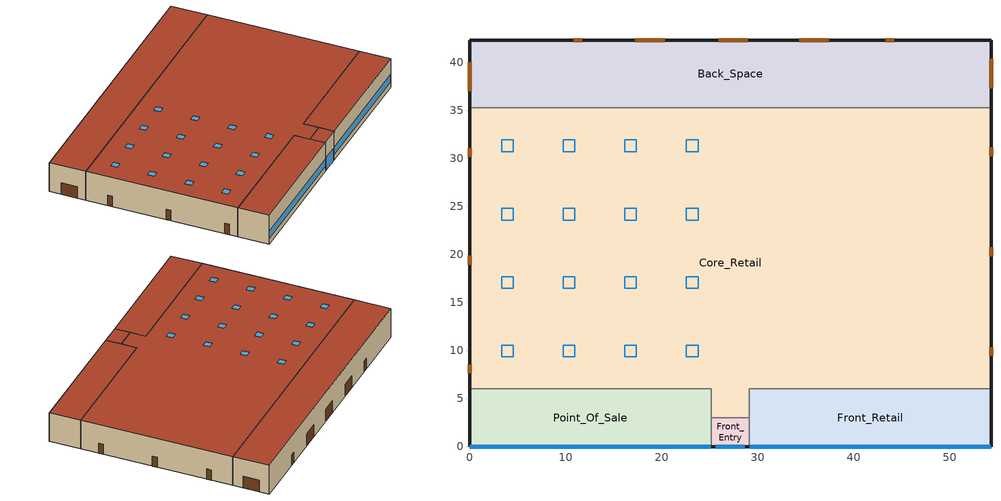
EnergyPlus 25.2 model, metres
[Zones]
Back_Space
 floor ground (Back_Space_Floor_Ffactor): 54.27,35.27 0,35.27 0,42.27 54.27,42.27 z0
 wall outside (nonres_ext_wall_grd): 54.27,35.27 54.27,42.27 0,42.27 0,35.27 z0:6.1
 wall to Core_Retail (int_wall): 0,35.27 54.27,35.27 z0:6.1
 door (Swinging Door_con): 44.21,42.27 43.3,42.27 / 11.75,42.27 10.83,42.27 z0:2.13
 door (Overhead Door_con): 54.27,37.32 54.27,40.36 / 37.36,42.27 34.31,42.27 / 28.98,42.27 25.93,42.27 / 20.31,42.27 17.26,42.27 / 0,40.01 0,36.96 z0:2.44
 roof outside (nonres_roof): 0,35.27 54.27,35.27 54.27,42.27 0,42.27 z6.1
Core_Retail
 floor ground (Core_Retail_Floor_Ffactor): 25.14,3 25.14,6 0,6 0,35.27 54.27,35.27 54.27,6 29.14,6 29.14,3 z0
 wall outside (nonres_ext_wall_grd): 0,35.27 0,6 / 54.27,6 54.27,35.27 z0:6.1
 wall to Front_Retail (int_wall): 29.14,3 29.14,6 54.27,6 z0:6.1
 wall to Point_Of_Sale (int_wall): 0,6 25.14,6 25.14,3 z0:6.1
 wall to Front_Entry (int_wall): 25.14,3 29.14,3 z0:6.1
 door (Swinging Door_con): 0,8.54 0,7.62 / 0,19.84 0,18.93 / 0,31.06 0,30.15 / 54.27,9.44 54.27,10.35 / 54.27,19.81 54.27,20.72 / 54.27,30.23 54.27,31.15 z0:2.13
 roof outside (nonres_roof): 25.14,6 25.14,3 29.14,3 29.14,6 54.27,6 54.27,35.27 0,35.27 0,6 z6.1
 skylight (NonresSkylight_U_0.5_SHGC_0.4): 3.35,31.92 3.35,30.7 4.57,30.7 4.57,31.92 z6.1; 9.75,31.92 9.75,30.7 10.97,30.7 10.97,31.92 z6.1; 16.15,31.92 16.15,30.7 17.37,30.7 17.37,31.92 z6.1; 22.56,31.92 22.56,30.7 23.78,30.7 23.78,31.92 z6.1; 3.35,10.57 3.35,9.35 4.57,9.35 4.57,10.57 z6.1; 9.75,10.57 9.75,9.35 10.97,9.35 10.97,10.57 z6.1; 22.56,10.57 22.56,9.35 23.78,9.35 23.78,10.57 z6.1; 16.15,10.57 16.15,9.35 17.37,9.35 17.37,10.57 z6.1; 9.75,17.68 9.75,16.46 10.97,16.46 10.97,17.68 z6.1; 3.35,17.68 3.35,16.46 4.57,16.46 4.57,17.68 z6.1; 16.15,17.68 16.15,16.46 17.37,16.46 17.37,17.68 z6.1; 22.56,17.68 22.56,16.46 23.78,16.46 23.78,17.68 z6.1; 9.75,24.8 9.75,23.58 10.97,23.58 10.97,24.8 z6.1; 3.35,24.8 3.35,23.58 4.57,23.58 4.57,24.8 z6.1; 16.15,24.8 16.15,23.58 17.37,23.58 17.37,24.8 z6.1; 22.56,24.8 22.56,23.58 23.78,23.58 23.78,24.8 z6.1
Point_Of_Sale
 floor ground (Point_Of_Sale_Floor_Ffactor): 0,0 0,6 25.14,6 25.14,0 z0
 wall outside (nonres_ext_wall_grd): 0,6 0,0 25.14,0 z0:6.1
 wall to Front_Entry (int_wall): 25.14,0 25.14,3 z0:6.1
 window (NonresWindow_U_0.248_SHGC_0.21): 0.05,0 25.09,0 z1.14:2.66
 roof outside (nonres_roof): 0,6 0,0 25.14,0 25.14,6 z6.1
Front_Retail
 floor ground (Front_Retail_Floor_Ffactor): 54.27,0 29.14,0 29.14,6 54.27,6 z0
 wall outside (nonres_ext_wall_grd): 29.14,0 54.27,0 54.27,6 z0:6.1
 wall to Front_Entry (int_wall): 29.14,3 29.14,0 z0:6.1
 window (NonresWindow_U_0.248_SHGC_0.21): 29.19,0 54.22,0 z1.14:2.66
 roof outside (nonres_roof): 29.14,0 54.27,0 54.27,6 29.14,6 z6.1
Front_Entry
 floor ground (Front_Entry_Floor_Ffactor): 25.14,0 25.14,3 29.14,3 29.14,0 z0
 wall outside (nonres_ext_wall_grd): 25.14,0 29.14,0 z0:6.1
 window (NonresWindow_U_0.248_SHGC_0.21): 25.64,0 28.64,0 z0.05:2.66
 roof outside (nonres_roof): 25.14,3 25.14,0 29.14,0 29.14,3 z6.1
[Building]
RetailStandalone: North Axis {deg}=0; Terrain=City; Loads Convergence Tolerance Value {W}=0.04; Temperature Convergence Tolerance Value {deltaC}=0.2; Solar Distribution=FullInteriorAndExterior; Maximum Number of Warmup Days=25; Minimum Number of Warmup Days=6
[Site:Location]
Site:Location=Albuquerque.Intl.Sunport_NM_USA WMO=723650; Latitude {N+ S-}=35.04; Longitude {W- E+}=-106.62; Time Zone Relative to GMT {GMT+/-}=-7; Elevation {m}=1620
[SizingPeriod:DesignDay] Day of Month=21; Dry-Bulb Temperature Range Modifier Type=DefaultMultipliers; Humidity Condition Type=Wetbulb; Barometric Pressure {Pa}=83318; Rain {Yes/No}=No; Snow on ground {Yes/No}=No; Daylight Savings Time Indicator=No
Name | Month | Day Type | Maximum Dry-Bulb Temperature {C} | Daily Dry-Bulb Temperature Range {C} | Wetbulb at Maximum Dry-Bulb {C} | Wind Speed {m/s} design conditions vs. traditional 6.71 m/s (15 mph) | Wind Direction {Degrees; N=0, S=180} | Solar Model Indicator | Clearness {0.0 to 1.1} | Wind Speed {m/s} design conditions vs. traditional 3.35 m/s (7mph) | ASHRAE Clear Sky Optical Depth for Beam Irradiance (taub) | ASHRAE Clear Sky Optical Depth for Diffuse Irradiance (taud)
Albuquerque.Intl.Sunport_NM_USA Ann Htg 99.6% Condns DB | 12 | WinterDesignDay | -7.9 | 0 | -7.9 | 3.2 | 0 | ASHRAEClearSky | 0
Albuquerque.Intl.Sunport_NM_USA Ann Clg .4% Condns DB=>MWB | 7 | SummerDesignDay | 35.1 | 13.5 | 15.7 |  | 220 | ASHRAETau |  | 4.4 | 0.463 | 1.887
[Site:WaterMainsTemperature]
Calculation Method=CORRELATION; Annual average outdoor air temperature {C}=13.6333; Maximum difference in monthly average outdoor air temperatures {C}=23.5
[Site:GroundTemperature:FCfactorMethod]
January Ground Temperature {C}=13.7; February Ground Temperature {C}=7; March Ground Temperature {C}=2.1; April Ground Temperature {C}=2.6; May Ground Temperature {C}=4.3; June Ground Temperature {C}=8.8; July Ground Temperature {C}=13.9; August Ground Temperature {C}=17.8; September Ground Temperature {C}=23.2; October Ground Temperature {C}=25.6; November Ground Temperature {C}=24.1; December Ground Temperature {C}=20.5
[Material:NoMass]
Opaque Door panel_con: MediumRough, 0.475973, 0.9, 0.7, 0.7
Overhead Door_con Panel: MediumRough, 0.568097, 0.9, 0.7, 0.7
Nonres_Roof_Insulation: MediumSmooth, 5.30668, 0.9, 0.7, 0.7
Nonres_Exterior_Wall_Insulation_grd: MediumSmooth, 1.19616, 0.9, 0.7, 0.7
[Construction]
Swinging Door_con: Opaque Door panel_con
Overhead Door_con: Overhead Door_con Panel
InteriorFurnishings: Std Wood 6inch
int_wall: G01 13mm gypsum board, G01 13mm gypsum board
nonres_roof: F13 Built-up roofing, Nonres_Roof_Insulation, F08 Metal surface
nonres_ext_wall_grd: 200mm Normalweight concrete wall, Nonres_Exterior_Wall_Insulation_grd, G01 13mm gypsum board
NonresWindow_U_0.248_SHGC_0.21: Nonres Window Glazing Layer
NonresSkylight_U_0.5_SHGC_0.4: Nonres Skylight Glazing Layer
[Material]
Name | Roughness | Thickness {m} | Conductivity {W/m-K} | Density {kg/m3} | Specific Heat {J/kg-K} | Thermal Absorptance | Solar Absorptance | Visible Absorptance | Absorptance:Thermal | Absorptance:Solar | Absorptance:Visible
Std Wood 6inch | MediumSmooth | 0.15 | 0.12 | 540 | 1210 | 0.9 | 0.7 | 0.7
F08 Metal surface | Smooth | 0.0008 | 45.28 | 7824 | 500
F13 Built-up roofing | Rough | 0.0095 | 0.16 | 1120 | 1460 |  |  |  | 0.9 | 0.77
G01 13mm gypsum board | Smooth | 0.0127 | 0.16 | 800 | 1090 |  |  |  | 0.9 | 0.7 | 0.5
200mm Normalweight concrete wall | MediumRough | 0.2032 | 2.31 | 2322 | 832
[WindowMaterial:SimpleGlazingSystem]
Name | U-Factor {W/m2-K} | Solar Heat Gain Coefficient | Visible Transmittance
Nonres Window Glazing Layer | 1.40821 | 0.21 | 0.29
Nonres Skylight Glazing Layer | 2.83913 | 0.4 | 0.4
[Construction:FfactorGroundFloor] F-Factor {W/m-K}=0.90012
Name | Area {m2} | PerimeterExposed {m}
Back_Space_Floor_Ffactor | 379.89 | 68.27
Core_Retail_Floor_Ffactor | 1600.48 | 58.54
Point_Of_Sale_Floor_Ffactor; Front_Retail_Floor_Ffactor | 150.81 | 31.135
Front_Entry_Floor_Ffactor | 12 | 4
[Generator:PVWatts]
PV_module: PVWatts Version=5; DC System Capacity {W}=14815.5; Module Type=Premium; Array Type=FixedOpenRack; System Losses=0.113; Array Geometry Type=TiltAzimuth; Tilt Angle {deg}=0; Azimuth Angle {deg}=180
[ElectricLoadCenter:Generators]
PV_Generator: Generator 1=PV_module; Generator 1 Rated Electric Power Output {W}=14815.5; Generator 1 Availability Schedule=PV_SCH
[ElectricLoadCenter:Inverter:PVWatts]
PV_Inverter: DC to AC Size Ratio=1.2; Inverter Efficiency=0.96
[ElectricLoadCenter:Distribution]
Generator: Generator List=PV_Generator; Generator Operation Scheme Type=Baseload; Electrical Buss Type=DirectCurrentWithInverter; Inverter=PV_Inverter
[Zone] Type=1; Multiplier=1; Ceiling Height {m}=-9999; Floor Area {m2}=autocalculate; Part of Total Floor Area=Yes
Name | Volume {m3}
Back_Space | 2317.33
Core_Retail | 9762.95
Point_Of_Sale; Front_Retail | 919.941
Front_Entry | 73.2
[InternalMass] Construction=InteriorFurnishings
Name | Zone or ZoneList | Surface Area {m2}
Back_Space_InternalMass_1 | Back_Space | 759.78
Core_Retail_InternalMass_1 | Core_Retail | 3200.97
Point_Of_Sale_InternalMass_1 | Point_Of_Sale | 301.62
Front_Retail_InternalMass_1 | Front_Retail | 301.62
Front_Entry_InternalMass_1 | Front_Entry | 24
[People] Number of People Schedule=BLDG_OCC_SCH; Fraction Radiant=0.3; Sensible Heat Fraction=AUTOCALCULATE; Activity Level Schedule=ACTIVITY_SCH; Enable ASHRAE 55 Comfort Warnings=No; Mean Radiant Temperature Calculation Type=EnclosureAveraged; Work Efficiency Schedule=WORK_EFF_SCH; Clothing Insulation Calculation Method=ClothingInsulationSchedule; Clothing Insulation Schedule=CLOTHING_SCH; Air Velocity Schedule=AIR_VELO_SCH; Thermal Comfort Model 1 Type=FANGER
Name | Zone or ZoneList or Space or SpaceList | Number of People Calculation Method | Floor Area per Person {m2/person} | Number of People
Back_Space | Back_Space | Area/Person | 46.452
Core_Retail | Core_Retail | Area/Person | 6.193
Point_Of_Sale | Point_Of_Sale | Area/Person | 6.193
Front_Retail | Front_Retail | Area/Person | 6.193
Front_Entry | Front_Entry | People |  | 1.938
[Lights] Design Level Calculation Method=Watts/Area; Return Air Fraction=0; Fraction Radiant=0.7; Fraction Visible=0.2; Fraction Replaceable=1; Return Air Fraction Calculated from Plenum Temperature=No
Name | Zone or ZoneList or Space or SpaceList | Schedule | Watts per Zone Floor Area {W/m2}
Back_Space_Lights | Back_Space | ltg_sch_back | 4.24213
Core_Retail_Lights | Core_Retail | ltg_sch_core | 8.69184
Point_Of_Sale_Lights | Point_Of_Sale | ltg_sch_sale | 8.69184
Front_Retail_Lights | Front_Retail | ltg_sch_front | 8.69184
Front_Entry_Lights | Front_Entry | ltg_sch_entry | 6.83078
[ElectricEquipment] Schedule=BLDG_EQUIP_SCH; Design Level Calculation Method=EquipmentLevel; Fraction Latent=0; Fraction Radiant=0.5; Fraction Lost=0
Name | Zone or ZoneList or Space or SpaceList | Design Level {W}
Back_Space_MiscPlug_Equip | Back_Space | 3065.71
Core_Retail_MiscPlug_Equip | Core_Retail | 5169.56
Point_Of_Sale_MiscPlug_Equip | Point_Of_Sale | 3245.43
Front_Retail_MiscPlug_Equip | Front_Retail | 487.1163
[ZoneInfiltration:DesignFlowRate] Temperature Term Coefficient=0; Velocity Squared Term Coefficient=0
Name | Zone or ZoneList | Schedule | Design Flow Rate Calculation Method | Flow per Exterior Surface Area {m3/s-m2} | Constant Term Coefficient | Velocity Term Coefficient | Design Flow Rate {m3/s}
Back_Space_Infiltration | Back_Space | INFIL_SCH_PNNL | Flow/ExteriorWallArea | 0.000569572 | 0 | 0.224
Core_Retail_Infiltration | Core_Retail | INFIL_SCH_PNNL | Flow/ExteriorWallArea | 0.000569572 | 0 | 0.224
Point_Of_Sale_Infiltration | Point_Of_Sale | INFIL_SCH_PNNL | Flow/ExteriorWallArea | 0.000569572 | 0 | 0.224
Front_Retail_Infiltration | Front_Retail | INFIL_SCH_PNNL | Flow/ExteriorWallArea | 0.000569572 | 0 | 0.224
Front_Entry_Infiltration | Front_Entry | INFIL_SCH_PNNL | Flow/ExteriorWallArea | 0.000569572 | 0 | 0.224
Front_Entry_Door_Infiltration | Front_Entry | INFIL_Door_Opening_SCH | Flow/Zone |  | 1 | 0 | 0.937287
[Exterior:Lights] Control Option=AstronomicalClock
Name | Schedule | Design Level {W}
Exterior_Lights_a | Exterior_lighting_schedule_a | 345.82
Exterior_Lights_b | Exterior_lighting_schedule_b_2016 | 2284.89
[WaterHeater:Mixed]
SWHSys1 Water Heater: Tank Volume {m3}=0.151416; Setpoint Temperature Schedule=Hot Water Setpoint Temp Schedule; Deadband Temperature Difference {deltaC}=2; Maximum Temperature Limit {C}=82.2222; Heater Control Type=Cycle; Heater Maximum Capacity {W}=11722.8; Heater Minimum Capacity {W}=0; Heater Fuel Type=NaturalGas; Heater Thermal Efficiency=0.82; Off Cycle Parasitic Fuel Consumption Rate {W}=1860; Off Cycle Parasitic Fuel Type=NaturalGas; Off Cycle Parasitic Heat Fraction to Tank=0; On Cycle Parasitic Fuel Consumption Rate {W}=1860; Ambient Temperature Indicator=Zone; Ambient Temperature Zone=Back_space; Off Cycle Loss Coefficient to Ambient Temperature {W/K}=4.10807; On Cycle Loss Coefficient to Ambient Temperature {W/K}=4.10807; Peak Use Flow Rate {m3/s}=1.89e-05; Use Flow Rate Fraction Schedule=BLDG_SWH_SCH
[HVACTemplate:System:VRF]
VRF_System_1: Gross Rated Total Cooling Capacity {W} (N1)=Autosize; Gross Rated Cooling COP {W/W} (N2)=3.5; Minimum Outdoor Temperature in Cooling Mode {C} (N3)=-5; Maximum Outdoor Temperature in Cooling Mode {C} (N4)=43; Gross Rated Heating Capacity {W} (N5)=Autosize; Rated Heating Capacity Sizing Ratio (N6)=1; Gross Rated Heating COP {W/W} (N7)=4; Minimum Outdoor Temperature in Heating Mode {C} (N8)=-25; Maximum Outdoor Temperature in Heating Mode {C} (N9)=15; Minimum Heat Pump Part-Load Ratio (N10)=0.15; Zone Name for Master Thermostat Location (A3)=Back_Space; Master Thermostat Priority Control Type (A4)=LoadPriority; Heat Pump Waste Heat Recovery (A6)=No; Equivalent Piping Length for Cooling {m} (N11)=30; Vertical Height for Piping Correction {m} (N12)=10; Equivalent Piping Length for Heating {m} (N13)=30; Crankcase Heater Power per Compressor {W} (N14)=15; Number of Compressors (N15)=2; Ratio of Compressor Size to Total Capacity (N16)=0.5; Max Outdoor Dry-bulb Temp for Crankcase Heater {C} (N17)=5; Defrost Strategy (A7)=ReverseCycle; Defrost Control (A8)=OnDemand; Defrost Time Period Fraction (N18)=0.058333; Resistive Defrost Heater Capacity {W} (N19)=Autosize; Max Outdoor Dry-bulb Temp for Defrost {C} (N20)=5; Condenser Type (A9)=AirCooled; Evaporative Condenser Effectiveness (N22)=0.9; Evaporative Condenser Air Flow Rate {m3/s} (N23)=Autosize; Evaporative Condenser Pump Power {W} (N24)=Autosize; Basin Heater Capacity {W/K} (N25)=0.5; Basin Heater Setpoint Temperature {C} (N26)=2; Fuel Type (A11)=Electricity
[HVACTemplate:Zone:VRF] Template VRF System Name (A2)=VRF_System_1; Rated Total Heating Capacity Sizing Ratio (N3)=1; Cooling Supply Air Flow Rate (N4)=Autosize; No Cooling Supply Air Flow Rate (N5)=Autosize; Heating Supply Air Flow Rate (N6)=Autosize; No Heating Supply Air Flow Rate (N7)=Autosize; Cooling Outdoor Air Flow Rate (N8)=Autosize; Heating Outdoor Air Flow Rate (N9)=Autosize; No Load Outdoor Air Flow Rate (N10)=Autosize; Supply Air Fan Placement (A9)=DrawThrough; Supply Fan Total Efficiency (N14)=0.7; Supply Fan Delta Pressure (N15)=300; Supply Fan Motor Efficiency (N16)=0.9; Cooling Coil Type (A10)=VariableRefrigerantFlowDX; Cooling Coil Gross Rated Total Capacity (N17)=Autosize; Cooling Coil Gross Rated Sensible Heat Ratio (N18)=Autosize; Heat Pump Heating Coil Type (A12)=VariableRefrigerantFlowDX; Heat Pump Heating Coil Gross Rated Capacity (N19)=Autosize; Zone Terminal Unit On Parasitic Electric Energy Use (N20)=30; Zone Terminal Unit Off Parasitic Electric Energy Use (N21)=20; Zone Cooling Design Supply Air Temperature Input Method (A15)=SupplyAirTemperature; Zone Cooling Design Supply Air Temperature (N22)=12.8; Zone Heating Design Supply Air Temperature Input Method (A16)=SupplyAirTemperature; Zone Heating Design Supply Air Temperature (N24)=50
Name | Template Thermostat Name (A3)
Point_Of_Sale | Thermostat_Point_Of_Sale
Front_Retail | Thermostat_Front_Retail
Front_Entry | Thermostat_Front_Entry
[HVACTemplate:Thermostat] Constant Heating Setpoint {C}=20
Name | Constant Cooling Setpoint {C}
Thermostat_Core_Retail; Thermostat_Point_Of_Sale; Thermostat_Front_Retail | 23.8
Thermostat_Front_Entry | 24
[Schedule:Compact]
PV_SCH: Through: 12/31, For: AllDays, Until: 24:00, 1
BLDG_OCC_SCH: Through: 12/31, For: Weekdays, Until: 07:00, 0, Until: 08:00, 0.1, Until: 09:00, 0.2, Until: 11:00, 0.5, Until: 15:00, 0.7, Until: 16:00, 0.8, Until: 17:00, 0.7, Until: 19:00, 0.5, Until: 21:00, 0.3, Until: 24:00, 0, For: SummerDesignDay, Until: 24:00, 1, For: Saturday, Until: 07:00, 0, Until: 08:00, 0.1, Until: 09:00, 0.2, Until: 10:00, 0.5, Until: 11:00, 0.6, Until: 17:00, 0.8, Until: 18:00, 0.6, Until: 21:00, 0.2, Until: 22:00, 0.1, Until: 24:00, 0, For: WinterDesignDay, Until: 24:00, 0, For: Sunday Holidays AllOtherDays, Until: 09:00, 0, Until: 10:00, 0.1, Until: 12:00, 0.2, Until: 17:00, 0.4, Until: 18:00, 0.2, Until: 19:00, 0.1, Until: 24:00, 0
BLDG_EQUIP_SCH: Through: 12/31, For: Weekdays, Until: 07:00, 0.197373, Until: 08:00, 0.39888, Until: 09:00, 0.59832, Until: 19:00, 0.897481, Until: 20:00, 0.698041, Until: 21:00, 0.698041, Until: 22:00, 0.197373, Until: 24:00, 0.197373, For: Saturday, Until: 07:00, 0.148029, Until: 08:00, 0.29916, Until: 09:00, 0.4986, Until: 10:00, 0.797761, Until: 18:00, 0.897481, Until: 19:00, 0.698041, Until: 21:00, 0.4986, Until: 22:00, 0.29916, Until: 24:00, 0.148029, For: SummerDesignDay, Until: 24:00, 1, For: WinterDesignDay, Until: 24:00, 0, For: Sunday Holidays AllOtherDays, Until: 09:00, 0.148029, Until: 10:00, 0.29916, Until: 12:00, 0.59832, Until: 17:00, 0.797761, Until: 18:00, 0.59832, Until: 19:00, 0.39888, Until: 24:00, 0.148029
INFIL_Door_Opening_SCH: Through: 12/31, For: AllDays, Until: 08:00, 0, Until: 12:00, 0.131, Until: 18:00, 1, Until: 20:00, 0.131, Until: 24:00, 0
BLDG_SWH_SCH: Through: 12/31, For: Weekdays SummerDesignDay, Until: 01:00, 0, Until: 03:00, 0, Until: 07:00, 0, Until: 08:00, 0.15, Until: 09:00, 0.23, Until: 10:00, 0.32, Until: 11:00, 0.41, Until: 12:00, 0.57, Until: 13:00, 0.62, Until: 14:00, 0.61, Until: 15:00, 0.5, Until: 16:00, 0.45, Until: 17:00, 0.46, Until: 18:00, 0.47, Until: 19:00, 0.42, Until: 20:00, 0.34, Until: 21:00, 0.33, Until: 22:00, 0, Until: 23:00, 0, Until: 24:00, 0, For: Saturday WinterDesignDay, Until: 01:00, 0, Until: 02:00, 0, Until: 03:00, 0, Until: 06:00, 0, Until: 07:00, 0, Until: 08:00, 0.2, Until: 09:00, 0.24, Until: 10:00, 0.27, Until: 11:00, 0.42, Until: 12:00, 0.54, Until: 13:00, 0.59, Until: 14:00, 0.6, Until: 15:00, 0.49, Until: 16:00, 0.48, Until: 17:00, 0.47, Until: 18:00, 0.46, Until: 19:00, 0.44, Until: 20:00, 0.36, Until: 21:00, 0.29, Until: 22:00, 0.22, Until: 23:00, 0, Until: 24:00, 0, For: Sunday Holidays AllOtherDays, Until: 03:00, 0, Until: 06:00, 0, Until: 07:00, 0, Until: 08:00, 0, Until: 09:00, 0, Until: 10:00, 0.14, Until: 11:00, 0.29, Until: 12:00, 0.31, Until: 14:00, 0.36, Until: 15:00, 0.34, Until: 16:00, 0.35, Until: 17:00, 0.37, Until: 18:00, 0.34, Until: 19:00, 0.25, Until: 20:00, 0, Until: 21:00, 0, Until: 22:00, 0, Until: 23:00, 0, Until: 24:00, 0
Hot Water Setpoint Temp Schedule: THROUGH: 12/31, FOR: AllDays, UNTIL: 24:00, 60
ACTIVITY_SCH: Through: 12/31, For: AllDays, Until: 24:00, 120
WORK_EFF_SCH: Through: 12/31, For: AllDays, Until: 24:00, 0
AIR_VELO_SCH: Through: 12/31, For: AllDays, Until: 24:00, 0.2
CLOTHING_SCH: Through: 04/30, For: AllDays, Until: 24:00, 1, Through: 09/30, For: AllDays, Until: 24:00, 0.5, Through: 12/31, For: AllDays, Until: 24:00, 1
INFIL_SCH_PNNL: Through: 12/31, For: Weekdays, Until: 06:00, 1, Until: 21:00, 0.25, Until: 24:00, 1, For: Saturday, Until: 06:00, 1, Until: 22:00, 0.25, Until: 24:00, 1, For: WinterDesignDay SummerDesignDay, Until: 24:00, 1, For: Sunday Holidays AllOtherDays, Until: 08:00, 1, Until: 19:00, 0.25, Until: 24:00, 1
Exterior_lighting_schedule_a: Through:12/31, For:AllDays, Until: 06:00, 0, Until: 24:00, 1
Exterior_lighting_schedule_b_2016: Through:12/31, For:AllDays, Until: 06:00, 0.5, Until: 24:00, 1
[SCHEDULE:COMPACT]
ltg_sch_entry: Through: 12/31, For: SummerDesignDay, Until: 24:00, 1, For: WinterDesignDay, Until: 24:00, 0, For: Weekdays, Until: 7:00, 0.0259531, Until: 8:00, 0.103813, Until: 9:00, 0.207625, Until: 18:00, 0.467156, Until: 21:00, 0.259531, Until: 22:00, 0.103813, Until: 24:00, 0.0259531, For: Saturday, Until: 7:00, 0.0259531, Until: 8:00, 0.0519063, Until: 9:00, 0.155719, Until: 10:00, 0.311437, Until: 18:00, 0.467156, Until: 19:00, 0.259531, Until: 21:00, 0.155719, Until: 22:00, 0.0519063, Until: 24:00, 0.0259531, For: AllOtherDays, Until: 9:00, 0.0259531, Until: 10:00, 0.0519063, Until: 12:00, 0.207625, Until: 17:00, 0.311437, Until: 18:00, 0.207625, Until: 19:00, 0.103813, Until: 24:00, 0.0259531
ltg_sch_core; ltg_sch_sale; ltg_sch_front: Through: 12/31, For: SummerDesignDay, Until: 24:00, 1, For: WinterDesignDay, Until: 24:00, 0, For: Weekdays, Until: 7:00, 0.0471875, Until: 8:00, 0.18875, Until: 9:00, 0.3775, Until: 18:00, 0.849375, Until: 21:00, 0.471875, Until: 22:00, 0.18875, Until: 24:00, 0.0471875, For: Saturday, Until: 7:00, 0.0471875, Until: 8:00, 0.094375, Until: 9:00, 0.283125, Until: 10:00, 0.56625, Until: 18:00, 0.849375, Until: 19:00, 0.471875, Until: 21:00, 0.283125, Until: 22:00, 0.094375, Until: 24:00, 0.0471875, For: AllOtherDays, Until: 9:00, 0.0471875, Until: 10:00, 0.094375, Until: 12:00, 0.3775, Until: 17:00, 0.56625, Until: 18:00, 0.3775, Until: 19:00, 0.18875, Until: 24:00, 0.0471875
ltg_sch_back: Through: 12/31, For: SummerDesignDay, Until: 24:00, 1, For: WinterDesignDay, Until: 24:00, 0, For: Weekdays, Until: 7:00, 0.0263401, Until: 8:00, 0.105351, Until: 9:00, 0.210702, Until: 18:00, 0.474083, Until: 21:00, 0.263382, Until: 22:00, 0.105351, Until: 24:00, 0.0263401, For: Saturday, Until: 7:00, 0.0263401, Until: 8:00, 0.0526801, Until: 9:00, 0.158031, Until: 10:00, 0.316052, Until: 18:00, 0.474083, Until: 19:00, 0.263382, Until: 21:00, 0.158031, Until: 22:00, 0.0526801, Until: 24:00, 0.0263401, For: AllOtherDays, Until: 9:00, 0.0263401, Until: 10:00, 0.0526801, Until: 12:00, 0.210702, Until: 17:00, 0.316052, Until: 18:00, 0.210702, Until: 19:00, 0.105351, Until: 24:00, 0.0263401
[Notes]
The DOE Prototype Building Models were developed by Pacific Northwest National Laboratory (PNNL), under contract with the U.S.
Department of Energy (DOE).  These building models were derived from DOE's Commercial Reference Building Models with modifications
based on input from the ASHRAE Standard 90.1 committee, the Advanced Energy Design Guide series, and building industry experts. The
prototypes models were developed to quantify energy saving impacts from newly published editions of ASHRAE Standard 90.1, 189.1, IECC,
and other energy codes and standards.  The basic building descriptions can be found in the Scorecards posted at www.energycodes.gov
website. The recommended citation of the prototype models is
DOE and PNNL. 2023. Commercial Prototype Building Models, Richland, WA, Pacific Northwest National Laboratory. Available at https://www.energycodes.gov/development/commercial/prototype_models.
Detailed descriptions of the prototype model development and addenda modeling strategies can be found in the following  reports:
Maddox D.E., J. Zhang, Y. Xie, W. Xu, X. Liu, S. Wang, and M.I. Rosenberg. 2022. Energy and Energy Cost Savings Analysis of the 2021 IECC
for Commercial Buildings. PNNL-32816. Richland, WA: Pacific Northwest National Laboratory.
Zhang J., M.I. Rosenberg, J. Lerond, Y. Xie, C. Chandrasekharan Nambiar, Y. Chen, and R. Hart, et al. 2021. Energy Savings Analysis:
ANSI/ASHRAE/IES Standard 90.1-2019. PNNL-31488. Richland, WA: Pacific Northwest National Laboratory.
Zhang, J., Y. Chen, Y. Xie, M. Rosenberg, R. Hart. Energy and Energy Cost Savings Analysis of the 2018 IECC for Commercial Buildings.
2018. PNNL-28125. Richland, WA: Pacific Northwest National Laboratory.
DOE. 2017. Energy Savings Analysis: ANSI/ASHRAE/IES Standard 90.1-2016. Prepared by Athalye, R.A, M.A. Halverson, M.I. Rosenberg, B. Liu,
J. Zhang, R. Hart, V.V. Mendon, S. Goel, Y. Chen, Y. Xie, and M. Zhao, Richland, WA, Pacific Northwest National Laboratory. https://www.energycodes.gov/sites/default/files/documents/02202018_Standard_90.1-2016_Determination_TSD.pdf.
Zhang, J., Y. Xie, R.A. Athalye, J. Zhuge, M. Rosenberg, R. Hart, and B. Liu. Energy and Energy Cost Savings Analysis of the 2015 IECC
for Commercial Buildings. 2015. PNNL-24269 Rev. 1. Richland, WA: Pacific Northwest National
Laboratory. https://www.energycodes.gov/sites/default/files/documents/2015_IECC_Commercial_Analysis.pdf.
Halverson M.A., M.I. Rosenberg, W. Wang, J. Zhang, V.V. Mendon, R.A. Athalye, Y. Xie, R. Hart, S. Goel, 2014. ANSI/ASHRAE/IES Standard
90.1-2013 Determination of Energy Savings: Quantitative Analysis, PNNL-23479. Richland, WA: Pacific Northwest National Laboratory. https://www.energycodes.gov/sites/default/files/documents/901-2013_finalCommercialDeterminationQuantitativeAnalysis_TSD_0.pdf.
Goel S., R.A. Athalye, W. Wang, J. Zhang, M.I. Rosenberg, Y. Xie, and R. Hart, et al. 2014. Enhancements to ASHRAE Standard 90.1
Prototype Building Models. PNNL-23269. Richland, WA: Pacific Northwest National Laboratory. https://www.pnnl.gov/main/publications/external/technical_reports/PNNL-23269.pdf.
Zhang J., R.A. Athalye, R. Hart, M.I. Rosenberg, Y. Xie, S. Goel, and V.V. Mendon, et al. 2013. Energy and Energy Cost Savings Analysis
of the IECC for Commercial Buildings. PNNL-22760. Richland, WA: Pacific Northwest National Laboratory. http://www.pnnl.gov/main/publications/external/technical_reports/PNNL-22760.pdf.
Thornton B.A., M.I. Rosenberg, E.E. Richman, W. Wang, Y. Xie, J. Zhang, H. Cho, VV Mendon, R.A. Athalye, and B. Liu. 2011. Achieving
the 30% Goal: Energy and Cost Savings Analysis of ASHRAE Standard 90.1-2010. PNNL-20405. Richland, WA: Pacific Northwest National
Laboratory.  https://www.energycodes.gov/sites/default/files/documents/BECP_Energy_Cost_Savings_STD2010_May2011_v00.pdf.
WeatherFile:  USA_NM_Albuquerque.Intl.Sunport.723650_TMY3.epw
GPARM parameters as input:
Case = ASHRAE901_RetailStandalone_STD2022_Albuquerque
AnalysisPurpose = ProgressIndicator
AnalysisCodeName = ASHRAE901
AnalysisAmendment = NoneAmend
AnalysisPrototype = RetailStandalone
AnalysisScope = National
AnalysisState = National
AnalysisCity = USA_NM_Albuquerque
AnalysisCustomFlag = Default
hvac_autogen = Default
roof_emissivity = 0.9
roof_solar_absorp = 0.77
exterior_lights_watts =
exterior_lights_watts_a = 345.82
exterior_lights_watts_b = 2284.89
economizer = DifferentialDryBulb
skip_economizer_control = No
damper_sch = MinOA_MotorizedDamper_Sched
daylighting_control = al
door_infil = 0.937286742
frac_ofpk = 0.131
economizer_lockout = LockoutWithHeating
STD189_overhang = no
ext_lgt_sch = Exterior_Lgt_ALWAYS_ON
HtgSetP_Sch = HTGSETP_SCH_NO_OPTIMUM
ClgSetP_Sch = CLGSETP_SCH_NO_SETBACK
pipe_heat_loss = 1860
skip_EMSprogram = no
HtgSetP_Sch_PSZ_AC_2 = HTGSETP_SCH_YES_OPTIMUM
ClgSetP_Sch_PSZ_AC_2 = CLGSETP_SCH_YES_OPTIMUM
OA_BASED_OPTIMUM_START_EMS = yes
OPTIMUM_START_SF_DEPENDENT_EMS = no
Wfile_TMY3 = USA_NM_Albuquerque.Intl.Sunport.723650_TMY3.epw
HtgSetP_Sch_FrontEntry = HTGSETP_SCH_FrontEntry_STD2013
receptacle_ctrl_occ_reduction_frac = 0.997200822
receptacle_ctrl_unocc_reduction_frac = 0.986862812
CodeName = ASHRAE90.1_STD2019
Addendum_AH = Yes
LPD_Ctrl = 0.02
Water_Heater_flow = 1.89e-05
